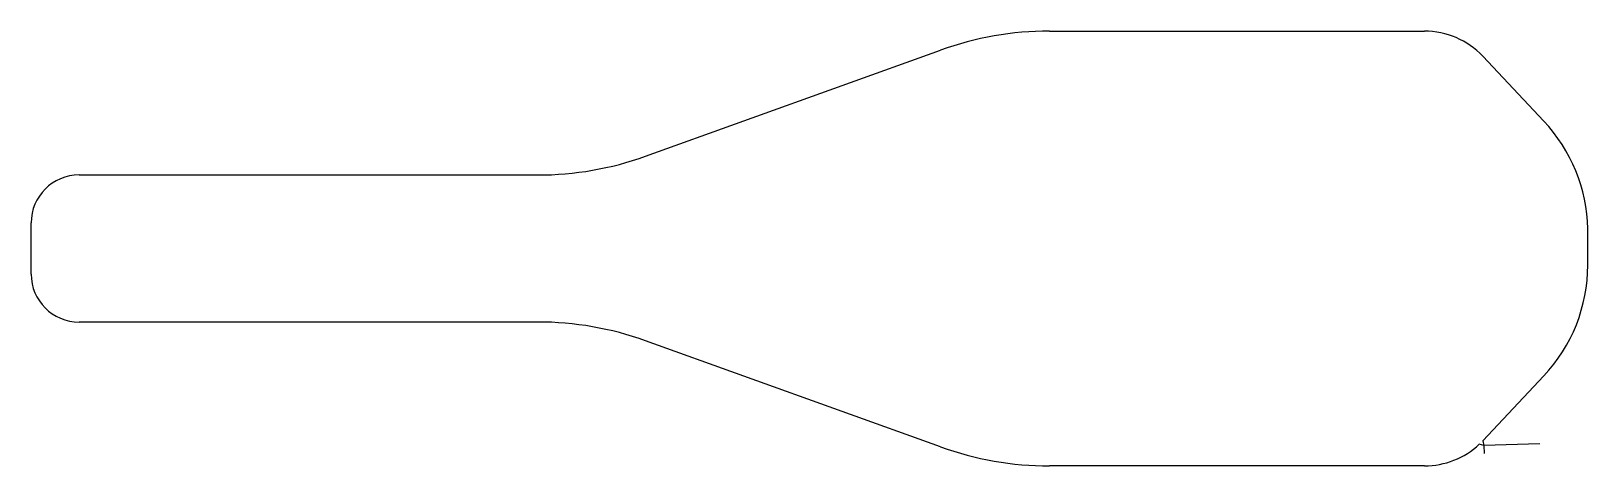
# Model space of a CAD drawing. Header units: metres. Extents: x 64 to 1037, y 258 to 530.
import ezdxf

# ---------------------------------------------------------------- set-up
doc = ezdxf.new("R2010")
doc.units = ezdxf.units.M

msp = doc.modelspace()

# ---------------------------------------------------------------- linework, layer by layer
at = {"layer": 'TOOL_0'}
for p, q in [((700.333, 530.281), (934.601, 530.281)), ((447.929, 452.043), (632.25, 518.399)), ((971.011, 514.549), (1009.16, 474.016)), ((93.93, 440.28), (380.526, 440.28)), ((63.93, 378.28), (63.93, 410.28)), ((380.526, 348.28), (93.93, 348.28)), ((632.248, 270.163), (447.931, 336.517)), ((1009.159, 314.545), (971.011, 274.013)), ((971.011, 274.013), (971.788, 271.114)), ((971.788, 271.113), (968.889, 271.891)), ((1006.772, 272.156), (971.788, 271.113)), ((971.788, 271.114), (971.937, 266.116)), ((934.601, 258.281), (700.333, 258.281))]:
    msp.add_line(p, q, dxfattribs=at)
for centre, radius, start, end in [((700.333, 329.281), 201, 90, 109.799016), ((934.577, 480.226), 50.055, 43.291116, 89.972528), ((935.36, 404.595), 101.32, 1.153678, 43.24872), ((380.526, 639.28), 199, 270, 289.798248), ((93.93, 410.28), 30, 90, 180), ((-105.562, 394.28), 1142.289, 359.481301, 0.619723), ((935.43, 383.939), 101.25, 316.73488, 0), ((93.93, 378.28), 30, 180, 270), ((380.526, 149.28), 199, 70.20121, 90), ((700.333, 459.281), 201, 250.200448, 270), ((934.577, 308.336), 50.055, 270.027472, 313.273317)]:
    msp.add_arc(centre, radius, start, end, dxfattribs=at)

doc.saveas('drawing.dxf')
